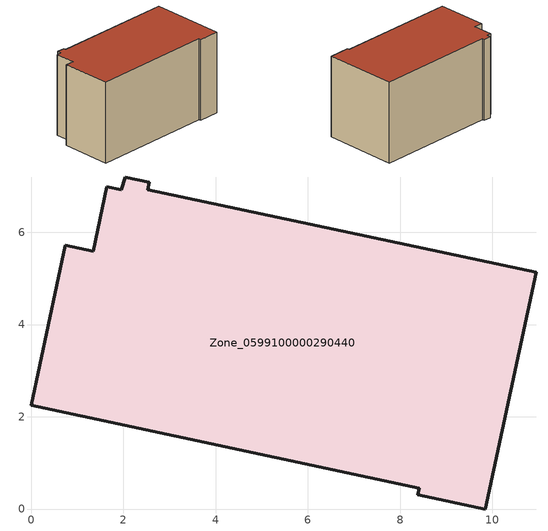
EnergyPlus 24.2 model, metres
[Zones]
Zone_0599100000290440
 floor ground (C_G): 1.34,5.59 1.64,6.99 1.95,6.92 2.04,7.2 2.56,7.09 2.53,6.92 10.95,5.13 9.84,0 8.38,0.31 8.41,0.45 0,2.25 0.74,5.72 z0
 wall outside (C_F): 0,2.25 8.41,0.45 8.38,0.31 9.84,0 10.95,5.13 2.53,6.92 2.56,7.09 2.04,7.2 1.95,6.92 1.64,6.99 1.34,5.59 0.74,5.72 0,2.25 z0:5.86
 roof outside (C_R): 1.64,6.99 1.34,5.59 0.74,5.72 0,2.25 8.41,0.45 8.38,0.31 9.84,0 10.95,5.13 2.53,6.92 2.56,7.09 2.04,7.2 1.95,6.92 z5.86
[BUILDING]
Pand.0599100000290440: North Axis=0; Terrain=City; Loads Convergence Tolerance Value=0.04; Temperature Convergence Tolerance Value=0.4; Solar Distribution=FullExterior; Maximum Number of Warmup Days=25; Minimum Number of Warmup Days=1
[Site:Location]
Rotterdam.The.Hague.AP_ZH_NLD Design_Conditions: Latitude=51.96; Longitude=4.45; Time Zone=1; Elevation=-4.5
[SITE:GROUNDTEMPERATURE:BUILDINGSURFACE]
18, 18, 18, 18, 18, 18, 18, 18, 18, 18, 18, 18
[MATERIAL] Thermal Absorptance=0.9; Solar Absorptance=0.7; Visible Absorptance=0.7
Name | Roughness | Thickness | Conductivity | Density | Specific Heat
G.TI.1975-1991 | MediumSmooth | 0.15 | 0.288461 | 540 | 1210
F.TI.1975-1991 | Rough | 0.3 | 0.230769 | 1920 | 840
R.TI.1975-1991 | MediumRough | 0.2 | 0.153846 | 1500 | 1000
[CONSTRUCTION]
C_G: G.TI.1975-1991
C_F: F.TI.1975-1991
C_R: R.TI.1975-1991
[ZONE]
Zone_0599100000290440: Type=1; Multiplier=1; Ceiling Height=Autocalculate; Volume=Autocalculate; Floor Area=autocalculate; Part of Total Floor Area=Yes
[ZONEINFILTRATION:DESIGNFLOWRATE]
Infil_Zone_0599100000290440: Zone or ZoneList or Space or SpaceList=Zone_0599100000290440; Schedule=AlwaysOn; Design Flow Rate Calculation Method=Flow/Area; Flow Rate per Floor Area=0.003; Constant Term Coefficient=1; Temperature Term Coefficient=0; Velocity Term Coefficient=0; Velocity Squared Term Coefficient=0
[HVACTEMPLATE:ZONE:IDEALLOADSAIRSYSTEM]
Zone_0599100000290440: Maximum Heating Supply Air Temperature=50; Minimum Cooling Supply Air Temperature=13; Maximum Heating Supply Air Humidity Ratio=0.0156; Minimum Cooling Supply Air Humidity Ratio=0.0077; Heating Limit=NoLimit; Cooling Limit=NoLimit; Dehumidification Control Type=ConstantSensibleHeatRatio; Cooling Sensible Heat Ratio=0.7; Dehumidification Setpoint=60; Humidification Control Type=None; Humidification Setpoint=30; Outdoor Air Method=None; Outdoor Air Flow Rate per Person=0.00944; Outdoor Air Flow Rate per Zone Floor Area=0; Outdoor Air Flow Rate per Zone=0; Demand Controlled Ventilation Type=None; Outdoor Air Economizer Type=NoEconomizer; Heat Recovery Type=None; Sensible Heat Recovery Effectiveness=0.7; Latent Heat Recovery Effectiveness=0.65
[ZONECONTROL:THERMOSTAT]
ThermostatControl_Zone_0599100000290440: Zone or ZoneList=Zone_0599100000290440; Control Type Schedule=DualSetpointControlType; Control 1=Thermostat_Zone_0599100000290440; Temperature Difference Between Cutout And Setpoint=0
[THERMOSTATSETPOINT:DUALSETPOINT]
Thermostat_Zone_0599100000290440: Heating Setpoint Temperature Schedule=HeatingSetpoint_Zone_0599100000290440; Cooling Setpoint Temperature Schedule=CoolingSetpoint_Zone_0599100000290440
[SCHEDULE:COMPACT]
HeatingSetpoint_Zone_0599100000290440: Through: 12/31, For: AllDays, Until: 24:00, 21
CoolingSetpoint_Zone_0599100000290440: Through: 12/31, For: AllDays, Until: 24:00, 24
DualSetpointControlType: Through: 12/31, For: AllDays, Until: 24:00, 4
AlwaysOn: Through: 12/31, For: AllDays, Until: 24:00, 1
